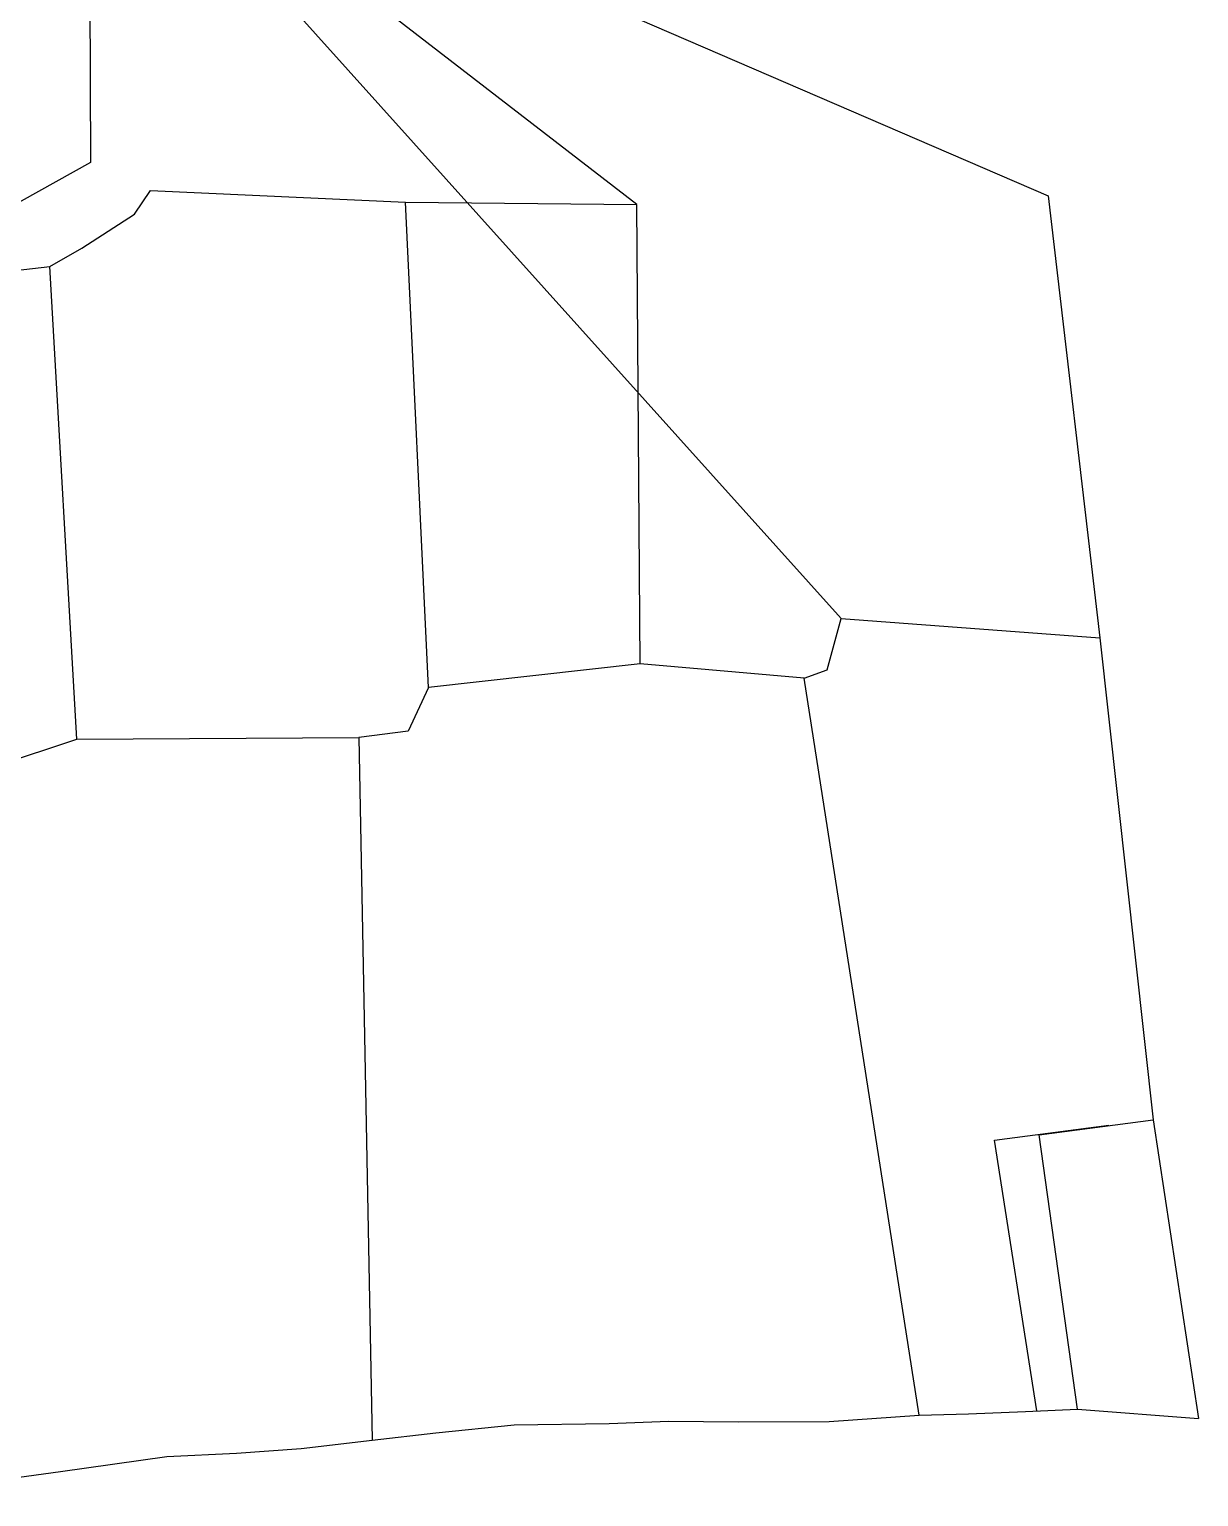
# Model space of a CAD drawing. Header units: millimetres. Extents: x 605783 to 626520, y 1302882 to 1324778.
# Drawn here: x 626281.7 to 626516.7, y 1324234.1 to 1324529 of the extents above; entities that cross this region are included whole.
import ezdxf

# ---------------------------------------------------------------- set-up
doc = ezdxf.new("R2010")
doc.units = ezdxf.units.MM
doc.layers.add('-2', color=1, linetype='Continuous')

msp = doc.modelspace()

# ---------------------------------------------------------------- linework, layer by layer
at = {"layer": '-2', "color": 1, "linetype": 'Continuous'}
for p, q in [((626444.84579, 1324410.58694), (626293.64879, 1324578.77194)), ((626293.64879, 1324578.77194), (626486.43379, 1324495.46594)), ((626403.78979, 1324493.78694), (626293.64879, 1324578.77194)), ((626293.64879, 1324578.77194), (626293.95779, 1324502.21894)), ((626306.01179, 1324496.56794), (626357.29079, 1324494.22594)), ((626361.88679, 1324396.70894), (626357.29079, 1324494.22594)), ((626357.29079, 1324494.22594), (626403.78979, 1324493.78694)), ((626404.45379, 1324401.45794), (626403.78979, 1324493.78694)), ((626486.43379, 1324495.46594), (626496.84779, 1324406.69994)), ((626291.21779, 1324386.32894), (626285.79379, 1324481.32294)), ((626444.84579, 1324410.58694), (626496.84779, 1324406.69994)), ((626496.84779, 1324406.69994), (626507.55979, 1324309.78894)), ((626404.45379, 1324401.45794), (626361.88679, 1324396.70894)), ((626437.41979, 1324398.57194), (626404.45379, 1324401.45794)), ((626460.53279, 1324250.47994), (626437.41979, 1324398.57194)), ((626240.71679, 1324369.57794), (626291.21779, 1324386.32894)), ((626291.21779, 1324386.32894), (626347.90279, 1324386.64394)), ((626347.90279, 1324386.64394), (626350.60779, 1324245.43694)), ((626475.67678, 1324305.7475), (626498.62778, 1324308.7155)), ((626507.55979, 1324309.78894), (626516.68379, 1324249.79194)), ((626484.17348, 1324251.30656), (626475.67678, 1324305.7475)), ((626492.33379, 1324251.69294), (626516.68379, 1324249.79194))]:
    msp.add_line(p, q, dxfattribs=at)
for points in [[(626293.95779, 1324502.21894), (626280.03279, 1324494.44194), (626265.38479, 1324488.20794), (626248.49079, 1324483.55894), (626232.93779, 1324481.67194), (626221.24779, 1324481.71894), (626209.29779, 1324481.51994), (626201.89979, 1324480.43894), (626195.27579, 1324479.84694)], [(626285.79379, 1324481.32294), (626292.24179, 1324484.97094), (626302.83879, 1324491.81794), (626306.01179, 1324496.56794)], [(626243.32979, 1324470.72294), (626256.61579, 1324473.43094), (626267.16079, 1324478.24394), (626273.55579, 1324479.85894), (626285.79379, 1324481.32294)], [(626437.41979, 1324398.57194), (626442.03679, 1324400.23294), (626444.84579, 1324410.58694)], [(626361.88679, 1324396.70894), (626357.84779, 1324387.91294), (626347.90279, 1324386.64394)], [(626492.33379, 1324251.69294), (626484.60879, 1324306.82094), (626507.55979, 1324309.78894)], [(626460.53279, 1324250.47994), (626470.45179, 1324250.73194), (626481.90079, 1324251.19894), (626492.33379, 1324251.69294)], [(626350.60779, 1324245.43694), (626363.35279, 1324246.88694), (626379.15279, 1324248.51394), (626398.22179, 1324248.78394), (626410.17879, 1324249.23794), (626424.15379, 1324249.13094), (626442.45379, 1324249.16694), (626460.53279, 1324250.47994)], [(626248.39779, 1324234.09094), (626255.52279, 1324234.41494), (626269.30379, 1324236.60194), (626287.92379, 1324239.17294), (626309.35079, 1324242.17894), (626323.34579, 1324242.83494), (626336.33179, 1324243.77094), (626350.60779, 1324245.43694)]]:
    msp.add_lwpolyline(points, dxfattribs=at)

doc.saveas('drawing.dxf')
